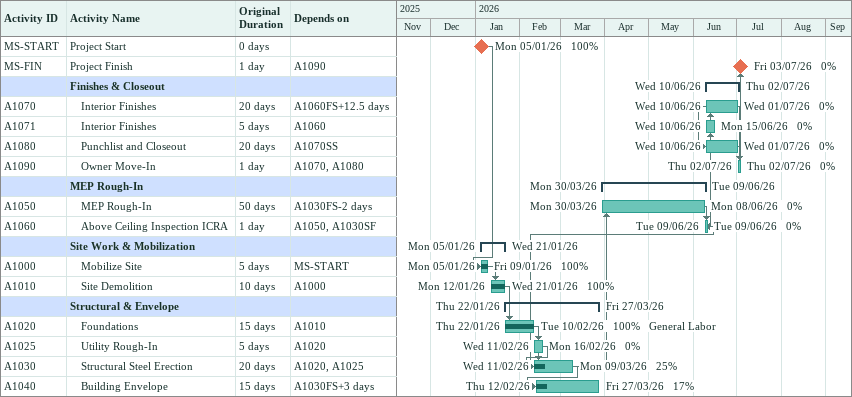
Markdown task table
| ID | Level | Task | Original duration | Start | Finish | Predecessors | Resources | % complete |
|---|---|---|---|---|---|---|---|---|
| MS-START | 1 | Project Start | 0d | 2026-01-05 | 2026-01-05 |  |  | 100 |
| MS-FIN | 1 | Project Finish | 1d | 2026-07-03 | 2026-07-03 | A1090 |  | 0 |
|  | 1 | **Finishes & Closeout** |  | 2026-06-10 | 2026-07-02 |  |  |  |
| A1070 | 2 | Interior Finishes | 20d | 2026-06-10 | 2026-07-01 | A1060FS+12.5d |  | 0 |
| A1071 | 2 | Interior Finishes | 5d | 2026-06-10 | 2026-06-15 | A1060 |  | 0 |
| A1080 | 2 | Punchlist and Closeout | 20d | 2026-06-10 | 2026-07-01 | A1070SS |  | 0 |
| A1090 | 2 | Owner Move-In | 1d | 2026-07-02 | 2026-07-02 | A1070, A1080 |  | 0 |
|  | 1 | **MEP Rough-In** |  | 2026-03-30 | 2026-06-09 |  |  |  |
| A1050 | 2 | MEP Rough-In | 50d | 2026-03-30 | 2026-06-08 | A1030FS-2d |  | 0 |
| A1060 | 2 | Above Ceiling Inspection ICRA | 1d | 2026-06-09 | 2026-06-09 | A1050, A1030SF |  | 0 |
|  | 1 | **Site Work & Mobilization** |  | 2026-01-05 | 2026-01-21 |  |  |  |
| A1000 | 2 | Mobilize Site | 5d | 2026-01-05 | 2026-01-09 | MS-START |  | 100 |
| A1010 | 2 | Site Demolition | 10d | 2026-01-12 | 2026-01-21 | A1000 |  | 100 |
|  | 1 | **Structural & Envelope** |  | 2026-01-22 | 2026-03-27 |  |  |  |
| A1020 | 2 | Foundations | 15d | 2026-01-22 | 2026-02-10 | A1010 | General Labor | 100 |
| A1025 | 2 | Utility Rough-In | 5d | 2026-02-11 | 2026-02-16 | A1020 |  | 0 |
| A1030 | 2 | Structural Steel Erection | 20d | 2026-02-11 | 2026-03-09 | A1020, A1025 |  | 25 |
| A1040 | 2 | Building Envelope | 15d | 2026-02-12 | 2026-03-27 | A1030FS+3d |  | 17 |
